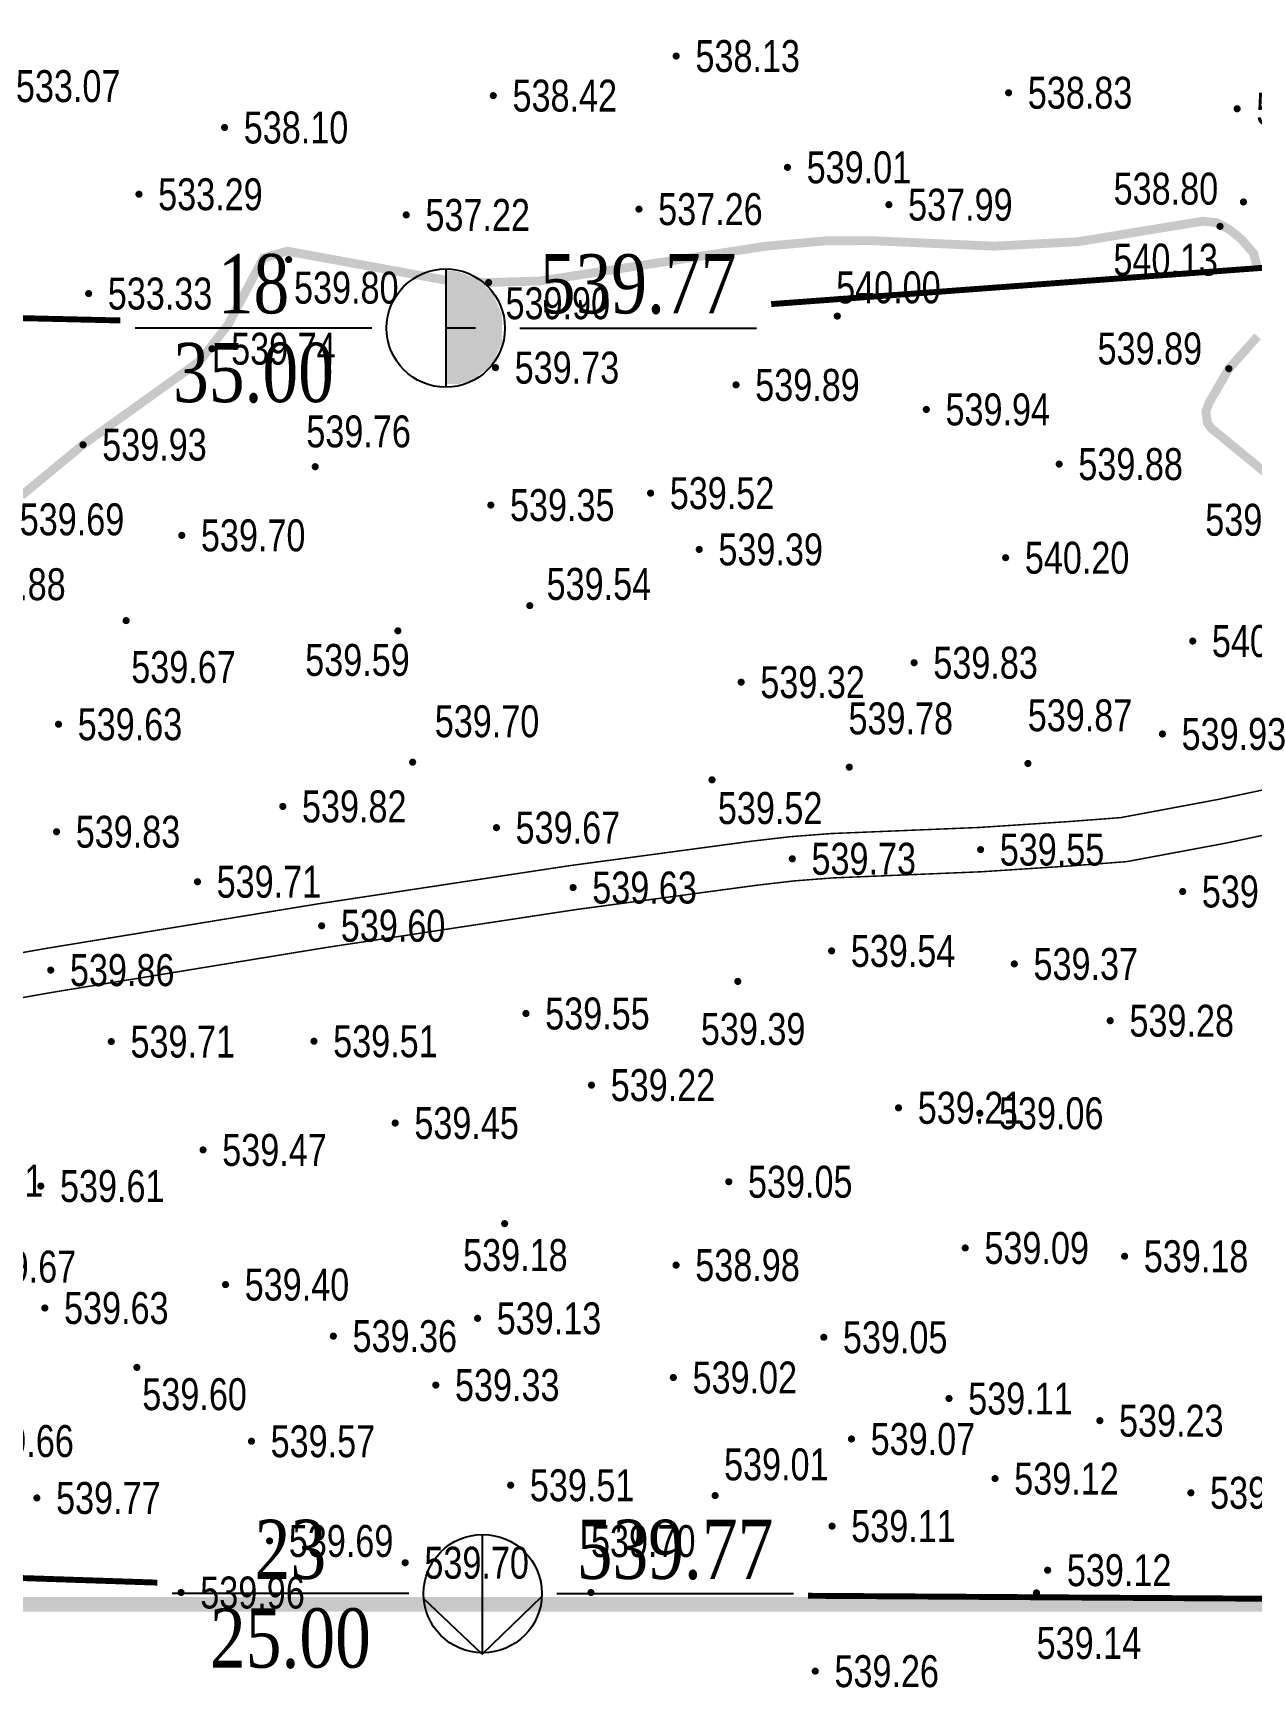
# Model space of a CAD drawing. Header units: millimetres. Extents: x 7408 to 22184, y -2085 to 5798.
# Drawn here: x 7679.1 to 7720.3, y -2024.2 to -1968.4 of the extents above; entities that cross this region are included whole.
import ezdxf
from ezdxf.enums import TextEntityAlignment as Align

# ---------------------------------------------------------------- set-up
doc = ezdxf.new("R2010")
doc.units = ezdxf.units.MM
for name, pattern in [('DASHDOT', [1, 0.5, -0.25, 0, -0.25]), ('PMX', [13, 10, -1, 0, -1, 0, -1]), ('X3', [5, 4, -1])]:
    doc.linetypes.add(name, pattern=pattern)
for name, color, linetype in [('DLSS', 4, 'Continuous'), ('GCD', 252, 'Continuous'), ('KTD', 7, 'Continuous'), ('挖方区', 5, 'Continuous'), ('用地范围', 1, 'Continuous'), ('道路-中心线', 12, 'DASHDOT')]:
    doc.layers.add(name, color=color, linetype=linetype)
doc.styles.add('DZNUM', font='TIMES.TTF')
doc.styles.add('HZ', font='jzfz_ena.shx', dxfattribs={"width": 0.7, "bigfont": 'jzfz_cna.shx'})
doc.styles.get("Standard").update_dxf_attribs({"font": 'SimSun.ttf', "width": 0.8})
doc.linetypes.add('陡坎线1', pattern='A,0.15,["|",Standard,S=0.2,R=0,X=0,Y=0],0.15', length=0.3)

# ---------------------------------------------------------------- blocks, each defined once
blk = doc.blocks.new('tl_ztk')
blk.add_line((0, 1.956), (0, -2.004))
blk.add_circle((0, 0), 2)
for points in [[(0.439, 1.901), (0.439, -1.894), (-0.003, 1.956), (-0.003, -1.894)], [(0.858, 1.742), (0.858, -1.77), (0.439, 1.901), (0.439, -1.894)], [(1.555, 1.233), (1.555, -1.274), (0.858, 1.742), (0.858, -1.77)], [(1.9, 0.461), (1.9, -0.476), (1.555, 1.233), (1.555, -1.274)]]:
    blk.add_solid(points)
blk = doc.blocks.new('tl_bgk')
for p, q in [((-0.02, 2), (-0.02, -2.046)), ((-0.02, -2.046), (-1.992, -0.174)), ((-0.02, -2.046), (1.998, -0.093))]:
    blk.add_line(p, q)
blk.add_circle((0, 0), 2)
blk = doc.blocks.new('GC200')
at = {"linetype": 'Continuous', "const_width": 0.2, "flags": 128}
blk.add_lwpolyline([(-0.1, 0, 1), (0.1, 0, 1)], format="xyb", close=True, dxfattribs=at)
blk = doc.blocks.new('122121')
at = {"layer": 'GCD', "color": 252, "linetype": 'Continuous', "lineweight": 5}
ref = blk.add_blockref('GC200', (7700.819, -1969.139, 269.065), dxfattribs=dict(at, xscale=0.6, yscale=0.6, zscale=0.6))
ref.add_attrib('height', '538.13', dxfattribs={"linetype": 'Continuous', "height": 1.08, "style": 'HZ', "width": 0.8}).set_placement((7701.468, -1969.139, 269.065), align=Align.MIDDLE_LEFT)
ref = blk.add_blockref('GC200', (7677.85, -1970.155, 266.536), dxfattribs=dict(at, xscale=0.6, yscale=0.6, zscale=0.6))
ref.add_attrib('height', '533.07', dxfattribs={"linetype": 'Continuous', "height": 1.08, "style": 'HZ', "width": 0.8}).set_placement((7678.499, -1970.155, 266.536), align=Align.MIDDLE_LEFT)
ref = blk.add_blockref('GC200', (7694.636, -1970.476, 269.211), dxfattribs=dict(at, xscale=0.6, yscale=0.6, zscale=0.6))
ref.add_attrib('height', '538.42', dxfattribs={"linetype": 'Continuous', "height": 1.08, "style": 'HZ', "width": 0.8}).set_placement((7695.285, -1970.476, 269.211), align=Align.MIDDLE_LEFT)
ref = blk.add_blockref('GC200', (7712.055, -1970.379, 269.413), dxfattribs=dict(at, xscale=0.6, yscale=0.6, zscale=0.6))
ref.add_attrib('height', '538.83', dxfattribs={"linetype": 'Continuous', "height": 1.08, "style": 'HZ', "width": 0.8}).set_placement((7712.703, -1970.379, 269.413), align=Align.MIDDLE_LEFT)
ref = blk.add_blockref('GC200', (7719.779, -1970.92, 269.399), dxfattribs=dict(at, xscale=0.6, yscale=0.6, zscale=0.6))
ref.add_attrib('height', '538.80', dxfattribs={"linetype": 'Continuous', "height": 1.08, "style": 'HZ', "width": 0.8}).set_placement((7720.427, -1970.92, 269.399), align=Align.MIDDLE_LEFT)
ref = blk.add_blockref('GC200', (7685.551, -1971.554, 269.048), dxfattribs=dict(at, xscale=0.6, yscale=0.6, zscale=0.6))
ref.add_attrib('height', '538.10', dxfattribs={"linetype": 'Continuous', "height": 1.08, "style": 'HZ', "width": 0.8}).set_placement((7686.2, -1971.554, 269.048), align=Align.MIDDLE_LEFT)
ref = blk.add_blockref('GC200', (7704.581, -1972.901, 269.506), dxfattribs=dict(at, xscale=0.6, yscale=0.6, zscale=0.6))
ref.add_attrib('height', '539.01', dxfattribs={"linetype": 'Continuous', "height": 1.08, "style": 'HZ', "width": 0.8}).set_placement((7705.229, -1972.901, 269.506), align=Align.MIDDLE_LEFT)
ref = blk.add_blockref('GC200', (7682.658, -1973.81, 266.646), dxfattribs=dict(at, xscale=0.6, yscale=0.6, zscale=0.6))
ref.add_attrib('height', '533.29', dxfattribs={"linetype": 'Continuous', "height": 1.08, "style": 'HZ', "width": 0.8}).set_placement((7683.306, -1973.81, 266.646), align=Align.MIDDLE_LEFT)
ref = blk.add_blockref('GC200', (7719.991, -1974.071, 269.401), dxfattribs=dict(at, xscale=0.6, yscale=0.6, zscale=0.6))
ref.add_attrib('height', '538.80', dxfattribs={"linetype": 'Continuous', "height": 1.08, "style": 'HZ', "width": 0.8}).set_placement((7715.605, -1973.62, 269.401), align=Align.MIDDLE_LEFT)
ref = blk.add_blockref('GC200', (7691.693, -1974.509, 268.61), dxfattribs=dict(at, xscale=0.6, yscale=0.6, zscale=0.6))
ref.add_attrib('height', '537.22', dxfattribs={"linetype": 'Continuous', "height": 1.08, "style": 'HZ', "width": 0.8}).set_placement((7692.341, -1974.509, 268.61), align=Align.MIDDLE_LEFT)
ref = blk.add_blockref('GC200', (7699.56, -1974.313, 268.628), dxfattribs=dict(at, xscale=0.6, yscale=0.6, zscale=0.6))
ref.add_attrib('height', '537.26', dxfattribs={"linetype": 'Continuous', "height": 1.08, "style": 'HZ', "width": 0.8}).set_placement((7700.208, -1974.313, 268.628), align=Align.MIDDLE_LEFT)
ref = blk.add_blockref('GC200', (7708.009, -1974.162, 268.995), dxfattribs=dict(at, xscale=0.6, yscale=0.6, zscale=0.6))
ref.add_attrib('height', '537.99', dxfattribs={"linetype": 'Continuous', "height": 1.08, "style": 'HZ', "width": 0.8}).set_placement((7708.657, -1974.162, 268.995), align=Align.MIDDLE_LEFT)
ref = blk.add_blockref('GC200', (7719.201, -1974.896, 270.066), dxfattribs=dict(at, xscale=0.6, yscale=0.6, zscale=0.6))
ref.add_attrib('height', '540.13', dxfattribs={"linetype": 'Continuous', "height": 1.08, "style": 'HZ', "width": 0.8}).set_placement((7715.597, -1976.021, 270.066), align=Align.MIDDLE_LEFT)
ref = blk.add_blockref('GC200', (7687.718, -1976.02, 269.902), dxfattribs=dict(at, xscale=0.6, yscale=0.6, zscale=0.6))
ref.add_attrib('height', '539.80', dxfattribs={"linetype": 'Continuous', "height": 1.08, "style": 'HZ', "width": 0.8}).set_placement((7687.9, -1976.967, 269.902), align=Align.MIDDLE_LEFT)
ref = blk.add_blockref('GC200', (7680.956, -1977.168, 266.663), dxfattribs=dict(at, xscale=0.6, yscale=0.6, zscale=0.6))
ref.add_attrib('height', '533.33', dxfattribs={"linetype": 'Continuous', "height": 1.08, "style": 'HZ', "width": 0.8}).set_placement((7681.604, -1977.168, 266.663), align=Align.MIDDLE_LEFT)
ref = blk.add_blockref('GC200', (7694.478, -1976.794, 269.952), dxfattribs=dict(at, xscale=0.6, yscale=0.6, zscale=0.6))
ref.add_attrib('height', '539.90', dxfattribs={"linetype": 'Continuous', "height": 1.08, "style": 'HZ', "width": 0.8}).set_placement((7695.049, -1977.494, 269.952), align=Align.MIDDLE_LEFT)
ref = blk.add_blockref('GC200', (7706.265, -1977.928, 270.002), dxfattribs=dict(at, xscale=0.6, yscale=0.6, zscale=0.6))
ref.add_attrib('height', '540.00', dxfattribs={"linetype": 'Continuous', "height": 1.08, "style": 'HZ', "width": 0.8}).set_placement((7706.225, -1976.958, 270.002), align=Align.MIDDLE_LEFT)
ref = blk.add_blockref('GC200', (7685.126, -1979.032, 269.868), dxfattribs=dict(at, xscale=0.6, yscale=0.6, zscale=0.6))
ref.add_attrib('height', '539.74', dxfattribs={"linetype": 'Continuous', "height": 1.08, "style": 'HZ', "width": 0.8}).set_placement((7685.774, -1979.032, 269.868), align=Align.MIDDLE_LEFT)
ref = blk.add_blockref('GC200', (7719.499, -1979.707, 269.946), dxfattribs=dict(at, xscale=0.6, yscale=0.6, zscale=0.6))
ref.add_attrib('height', '539.89', dxfattribs={"linetype": 'Continuous', "height": 1.08, "style": 'HZ', "width": 0.8}).set_placement((7715.062, -1979.024, 269.946), align=Align.MIDDLE_LEFT)
ref = blk.add_blockref('GC200', (7694.71, -1979.671, 269.863), dxfattribs=dict(at, xscale=0.6, yscale=0.6, zscale=0.6))
ref.add_attrib('height', '539.73', dxfattribs={"linetype": 'Continuous', "height": 1.08, "style": 'HZ', "width": 0.8}).set_placement((7695.358, -1979.671, 269.863), align=Align.MIDDLE_LEFT)
ref = blk.add_blockref('GC200', (7702.841, -1980.255, 269.944), dxfattribs=dict(at, xscale=0.6, yscale=0.6, zscale=0.6))
ref.add_attrib('height', '539.89', dxfattribs={"linetype": 'Continuous', "height": 1.08, "style": 'HZ', "width": 0.8}).set_placement((7703.489, -1980.255, 269.944), align=Align.MIDDLE_LEFT)
ref = blk.add_blockref('GC200', (7709.273, -1981.085, 269.972), dxfattribs=dict(at, xscale=0.6, yscale=0.6, zscale=0.6))
ref.add_attrib('height', '539.94', dxfattribs={"linetype": 'Continuous', "height": 1.08, "style": 'HZ', "width": 0.8}).set_placement((7709.921, -1981.085, 269.972), align=Align.MIDDLE_LEFT)
ref = blk.add_blockref('GC200', (7688.618, -1983.02, 269.878), dxfattribs=dict(at, xscale=0.6, yscale=0.6, zscale=0.6))
ref.add_attrib('height', '539.76', dxfattribs={"linetype": 'Continuous', "height": 1.08, "style": 'HZ', "width": 0.8}).set_placement((7688.316, -1981.827, 269.878), align=Align.MIDDLE_LEFT)
ref = blk.add_blockref('GC200', (7680.767, -1982.278, 269.965), dxfattribs=dict(at, xscale=0.6, yscale=0.6, zscale=0.6))
ref.add_attrib('height', '539.93', dxfattribs={"linetype": 'Continuous', "height": 1.08, "style": 'HZ', "width": 0.8}).set_placement((7681.416, -1982.278, 269.965), align=Align.MIDDLE_LEFT)
ref = blk.add_blockref('GC200', (7713.764, -1982.933, 269.94), dxfattribs=dict(at, xscale=0.6, yscale=0.6, zscale=0.6))
ref.add_attrib('height', '539.88', dxfattribs={"linetype": 'Continuous', "height": 1.08, "style": 'HZ', "width": 0.8}).set_placement((7714.412, -1982.933, 269.94), align=Align.MIDDLE_LEFT)
ref = blk.add_blockref('GC200', (7699.953, -1983.915, 269.76), dxfattribs=dict(at, xscale=0.6, yscale=0.6, zscale=0.6))
ref.add_attrib('height', '539.52', dxfattribs={"linetype": 'Continuous', "height": 1.08, "style": 'HZ', "width": 0.8}).set_placement((7700.601, -1983.915, 269.76), align=Align.MIDDLE_LEFT)
ref = blk.add_blockref('GC200', (7694.552, -1984.318, 269.675), dxfattribs=dict(at, xscale=0.6, yscale=0.6, zscale=0.6))
ref.add_attrib('height', '539.35', dxfattribs={"linetype": 'Continuous', "height": 1.08, "style": 'HZ', "width": 0.8}).set_placement((7695.2, -1984.318, 269.675), align=Align.MIDDLE_LEFT)
ref = blk.add_blockref('GC200', (7721.614, -1983.819, 269.842), dxfattribs=dict(at, xscale=0.6, yscale=0.6, zscale=0.6))
ref.add_attrib('height', '539.69', dxfattribs={"linetype": 'Continuous', "height": 1.08, "style": 'HZ', "width": 0.8}).set_placement((7718.702, -1984.814, 269.842), align=Align.MIDDLE_LEFT)
ref = blk.add_blockref('GC200', (7677.98, -1984.8, 269.846), dxfattribs=dict(at, xscale=0.6, yscale=0.6, zscale=0.6))
ref.add_attrib('height', '539.69', dxfattribs={"linetype": 'Continuous', "height": 1.08, "style": 'HZ', "width": 0.8}).set_placement((7678.628, -1984.8, 269.846), align=Align.MIDDLE_LEFT)
ref = blk.add_blockref('GC200', (7684.104, -1985.342, 269.851), dxfattribs=dict(at, xscale=0.6, yscale=0.6, zscale=0.6))
ref.add_attrib('height', '539.70', dxfattribs={"linetype": 'Continuous', "height": 1.08, "style": 'HZ', "width": 0.8}).set_placement((7684.752, -1985.342, 269.851), align=Align.MIDDLE_LEFT)
ref = blk.add_blockref('GC200', (7701.597, -1985.817, 269.693), dxfattribs=dict(at, xscale=0.6, yscale=0.6, zscale=0.6))
ref.add_attrib('height', '539.39', dxfattribs={"linetype": 'Continuous', "height": 1.08, "style": 'HZ', "width": 0.8}).set_placement((7702.245, -1985.817, 269.693), align=Align.MIDDLE_LEFT)
ref = blk.add_blockref('GC200', (7711.954, -1986.097, 270.099), dxfattribs=dict(at, xscale=0.6, yscale=0.6, zscale=0.6))
ref.add_attrib('height', '540.20', dxfattribs={"linetype": 'Continuous', "height": 1.08, "style": 'HZ', "width": 0.8}).set_placement((7712.603, -1986.097, 270.099), align=Align.MIDDLE_LEFT)
ref = blk.add_blockref('GC200', (7675.682, -1987.876, 269.94), dxfattribs=dict(at, xscale=0.6, yscale=0.6, zscale=0.6))
ref.add_attrib('height', '539.88', dxfattribs={"linetype": 'Continuous', "height": 1.08, "style": 'HZ', "width": 0.8}).set_placement((7676.648, -1986.994, 269.94), align=Align.MIDDLE_LEFT)
ref = blk.add_blockref('GC200', (7695.867, -1987.717, 269.767), dxfattribs=dict(at, xscale=0.6, yscale=0.6, zscale=0.6))
ref.add_attrib('height', '539.54', dxfattribs={"linetype": 'Continuous', "height": 1.08, "style": 'HZ', "width": 0.8}).set_placement((7696.437, -1986.983, 269.767), align=Align.MIDDLE_LEFT)
ref = blk.add_blockref('GC200', (7682.225, -1988.224, 269.835), dxfattribs=dict(at, xscale=0.6, yscale=0.6, zscale=0.6))
ref.add_attrib('height', '539.67', dxfattribs={"linetype": 'Continuous', "height": 1.08, "style": 'HZ', "width": 0.8}).set_placement((7682.398, -1989.794, 269.835), align=Align.MIDDLE_LEFT)
ref = blk.add_blockref('GC200', (7691.41, -1988.57, 269.795), dxfattribs=dict(at, xscale=0.6, yscale=0.6, zscale=0.6))
ref.add_attrib('height', '539.59', dxfattribs={"linetype": 'Continuous', "height": 1.08, "style": 'HZ', "width": 0.8}).set_placement((7688.277, -1989.552, 269.795), align=Align.MIDDLE_LEFT)
ref = blk.add_blockref('GC200', (7718.278, -1988.914, 270), dxfattribs=dict(at, xscale=0.6, yscale=0.6, zscale=0.6))
ref.add_attrib('height', '540.00', dxfattribs={"linetype": 'Continuous', "height": 1.08, "style": 'HZ', "width": 0.8}).set_placement((7718.926, -1988.914, 270), align=Align.MIDDLE_LEFT)
ref = blk.add_blockref('GC200', (7708.861, -1989.647, 269.916), dxfattribs=dict(at, xscale=0.6, yscale=0.6, zscale=0.6))
ref.add_attrib('height', '539.83', dxfattribs={"linetype": 'Continuous', "height": 1.08, "style": 'HZ', "width": 0.8}).set_placement((7709.51, -1989.647, 269.916), align=Align.MIDDLE_LEFT)
ref = blk.add_blockref('GC200', (7703.014, -1990.304, 269.661), dxfattribs=dict(at, xscale=0.6, yscale=0.6, zscale=0.6))
ref.add_attrib('height', '539.32', dxfattribs={"linetype": 'Continuous', "height": 1.08, "style": 'HZ', "width": 0.8}).set_placement((7703.662, -1990.304, 269.661), align=Align.MIDDLE_LEFT)
ref = blk.add_blockref('GC200', (7679.939, -1991.727, 269.815), dxfattribs=dict(at, xscale=0.6, yscale=0.6, zscale=0.6))
ref.add_attrib('height', '539.63', dxfattribs={"linetype": 'Continuous', "height": 1.08, "style": 'HZ', "width": 0.8}).set_placement((7680.587, -1991.727, 269.815), align=Align.MIDDLE_LEFT)
ref = blk.add_blockref('GC200', (7691.91, -1993.011, 269.851), dxfattribs=dict(at, xscale=0.6, yscale=0.6, zscale=0.6))
ref.add_attrib('height', '539.70', dxfattribs={"linetype": 'Continuous', "height": 1.08, "style": 'HZ', "width": 0.8}).set_placement((7692.657, -1991.626, 269.851), align=Align.MIDDLE_LEFT)
ref = blk.add_blockref('GC200', (7706.669, -1993.176, 269.887), dxfattribs=dict(at, xscale=0.6, yscale=0.6, zscale=0.6))
ref.add_attrib('height', '539.78', dxfattribs={"linetype": 'Continuous', "height": 1.08, "style": 'HZ', "width": 0.8}).set_placement((7706.642, -1991.53, 269.887), align=Align.MIDDLE_LEFT)
ref = blk.add_blockref('GC200', (7712.708, -1993.053, 269.935), dxfattribs=dict(at, xscale=0.6, yscale=0.6, zscale=0.6))
ref.add_attrib('height', '539.87', dxfattribs={"linetype": 'Continuous', "height": 1.08, "style": 'HZ', "width": 0.8}).set_placement((7712.702, -1991.424, 269.935), align=Align.MIDDLE_LEFT)
ref = blk.add_blockref('GC200', (7717.255, -1992.056, 269.966), dxfattribs=dict(at, xscale=0.6, yscale=0.6, zscale=0.6))
ref.add_attrib('height', '539.93', dxfattribs={"linetype": 'Continuous', "height": 1.08, "style": 'HZ', "width": 0.8}).set_placement((7717.903, -1992.056, 269.966), align=Align.MIDDLE_LEFT)
ref = blk.add_blockref('GC200', (7702.029, -1993.604, 269.759), dxfattribs=dict(at, xscale=0.6, yscale=0.6, zscale=0.6))
ref.add_attrib('height', '539.52', dxfattribs={"linetype": 'Continuous', "height": 1.08, "style": 'HZ', "width": 0.8}).set_placement((7702.227, -1994.56, 269.759), align=Align.MIDDLE_LEFT)
ref = blk.add_blockref('GC200', (7687.52, -1994.505, 269.911), dxfattribs=dict(at, xscale=0.6, yscale=0.6, zscale=0.6))
ref.add_attrib('height', '539.82', dxfattribs={"linetype": 'Continuous', "height": 1.08, "style": 'HZ', "width": 0.8}).set_placement((7688.168, -1994.505, 269.911), align=Align.MIDDLE_LEFT)
ref = blk.add_blockref('GC200', (7694.741, -1995.223, 269.834), dxfattribs=dict(at, xscale=0.6, yscale=0.6, zscale=0.6))
ref.add_attrib('height', '539.67', dxfattribs={"linetype": 'Continuous', "height": 1.08, "style": 'HZ', "width": 0.8}).set_placement((7695.389, -1995.223, 269.834), align=Align.MIDDLE_LEFT)
ref = blk.add_blockref('GC200', (7679.873, -1995.361, 269.917), dxfattribs=dict(at, xscale=0.6, yscale=0.6, zscale=0.6))
ref.add_attrib('height', '539.83', dxfattribs={"linetype": 'Continuous', "height": 1.08, "style": 'HZ', "width": 0.8}).set_placement((7680.521, -1995.361, 269.917), align=Align.MIDDLE_LEFT)
ref = blk.add_blockref('GC200', (7704.743, -1996.275, 269.863), dxfattribs=dict(at, xscale=0.6, yscale=0.6, zscale=0.6))
ref.add_attrib('height', '539.73', dxfattribs={"linetype": 'Continuous', "height": 1.08, "style": 'HZ', "width": 0.8}).set_placement((7705.391, -1996.275, 269.863), align=Align.MIDDLE_LEFT)
ref = blk.add_blockref('GC200', (7711.108, -1995.965, 269.774), dxfattribs=dict(at, xscale=0.6, yscale=0.6, zscale=0.6))
ref.add_attrib('height', '539.55', dxfattribs={"linetype": 'Continuous', "height": 1.08, "style": 'HZ', "width": 0.8}).set_placement((7711.756, -1995.965, 269.774), align=Align.MIDDLE_LEFT)
ref = blk.add_blockref('GC200', (7684.636, -1997.051, 269.855), dxfattribs=dict(at, xscale=0.6, yscale=0.6, zscale=0.6))
ref.add_attrib('height', '539.71', dxfattribs={"linetype": 'Continuous', "height": 1.08, "style": 'HZ', "width": 0.8}).set_placement((7685.284, -1997.051, 269.855), align=Align.MIDDLE_LEFT)
ref = blk.add_blockref('GC200', (7697.333, -1997.248, 269.817), dxfattribs=dict(at, xscale=0.6, yscale=0.6, zscale=0.6))
ref.add_attrib('height', '539.63', dxfattribs={"linetype": 'Continuous', "height": 1.08, "style": 'HZ', "width": 0.8}).set_placement((7697.981, -1997.248, 269.817), align=Align.MIDDLE_LEFT)
ref = blk.add_blockref('GC200', (7717.938, -1997.381, 269.732), dxfattribs=dict(at, xscale=0.6, yscale=0.6, zscale=0.6))
ref.add_attrib('height', '539.46', dxfattribs={"linetype": 'Continuous', "height": 1.08, "style": 'HZ', "width": 0.8}).set_placement((7718.586, -1997.381, 269.732), align=Align.MIDDLE_LEFT)
ref = blk.add_blockref('GC200', (7688.833, -1998.539, 269.8), dxfattribs=dict(at, xscale=0.6, yscale=0.6, zscale=0.6))
ref.add_attrib('height', '539.60', dxfattribs={"linetype": 'Continuous', "height": 1.08, "style": 'HZ', "width": 0.8}).set_placement((7689.482, -1998.539, 269.8), align=Align.MIDDLE_LEFT)
ref = blk.add_blockref('GC200', (7706.072, -1999.389, 269.768), dxfattribs=dict(at, xscale=0.6, yscale=0.6, zscale=0.6))
ref.add_attrib('height', '539.54', dxfattribs={"linetype": 'Continuous', "height": 1.08, "style": 'HZ', "width": 0.8}).set_placement((7706.72, -1999.389, 269.768), align=Align.MIDDLE_LEFT)
ref = blk.add_blockref('GC200', (7679.676, -2000.039, 269.932), dxfattribs=dict(at, xscale=0.6, yscale=0.6, zscale=0.6))
ref.add_attrib('height', '539.86', dxfattribs={"linetype": 'Continuous', "height": 1.08, "style": 'HZ', "width": 0.8}).set_placement((7680.324, -2000.039, 269.932), align=Align.MIDDLE_LEFT)
ref = blk.add_blockref('GC200', (7712.248, -1999.83, 269.687), dxfattribs=dict(at, xscale=0.6, yscale=0.6, zscale=0.6))
ref.add_attrib('height', '539.37', dxfattribs={"linetype": 'Continuous', "height": 1.08, "style": 'HZ', "width": 0.8}).set_placement((7712.896, -1999.83, 269.687), align=Align.MIDDLE_LEFT)
ref = blk.add_blockref('GC200', (7702.9, -2000.421, 269.692), dxfattribs=dict(at, xscale=0.6, yscale=0.6, zscale=0.6))
ref.add_attrib('height', '539.39', dxfattribs={"linetype": 'Continuous', "height": 1.08, "style": 'HZ', "width": 0.8}).set_placement((7701.653, -2002.028, 269.692), align=Align.MIDDLE_LEFT)
ref = blk.add_blockref('GC200', (7695.74, -2001.505, 269.774), dxfattribs=dict(at, xscale=0.6, yscale=0.6, zscale=0.6))
ref.add_attrib('height', '539.55', dxfattribs={"linetype": 'Continuous', "height": 1.08, "style": 'HZ', "width": 0.8}).set_placement((7696.389, -2001.505, 269.774), align=Align.MIDDLE_LEFT)
ref = blk.add_blockref('GC200', (7715.491, -2001.748, 269.639), dxfattribs=dict(at, xscale=0.6, yscale=0.6, zscale=0.6))
ref.add_attrib('height', '539.28', dxfattribs={"linetype": 'Continuous', "height": 1.08, "style": 'HZ', "width": 0.8}).set_placement((7716.139, -2001.748, 269.639), align=Align.MIDDLE_LEFT)
ref = blk.add_blockref('GC200', (7681.723, -2002.455, 269.853), dxfattribs=dict(at, xscale=0.6, yscale=0.6, zscale=0.6))
ref.add_attrib('height', '539.71', dxfattribs={"linetype": 'Continuous', "height": 1.08, "style": 'HZ', "width": 0.8}).set_placement((7682.371, -2002.455, 269.853), align=Align.MIDDLE_LEFT)
ref = blk.add_blockref('GC200', (7688.574, -2002.443, 269.752), dxfattribs=dict(at, xscale=0.6, yscale=0.6, zscale=0.6))
ref.add_attrib('height', '539.51', dxfattribs={"linetype": 'Continuous', "height": 1.08, "style": 'HZ', "width": 0.8}).set_placement((7689.222, -2002.443, 269.752), align=Align.MIDDLE_LEFT)
ref = blk.add_blockref('GC200', (7697.956, -2003.926, 269.609), dxfattribs=dict(at, xscale=0.6, yscale=0.6, zscale=0.6))
ref.add_attrib('height', '539.22', dxfattribs={"linetype": 'Continuous', "height": 1.08, "style": 'HZ', "width": 0.8}).set_placement((7698.604, -2003.926, 269.609), align=Align.MIDDLE_LEFT)
ref = blk.add_blockref('GC200', (7708.334, -2004.693, 269.606), dxfattribs=dict(at, xscale=0.6, yscale=0.6, zscale=0.6))
ref.add_attrib('height', '539.21', dxfattribs={"linetype": 'Continuous', "height": 1.08, "style": 'HZ', "width": 0.8}).set_placement((7708.983, -2004.693, 269.606), align=Align.MIDDLE_LEFT)
ref = blk.add_blockref('GC200', (7691.319, -2005.208, 269.723), dxfattribs=dict(at, xscale=0.6, yscale=0.6, zscale=0.6))
ref.add_attrib('height', '539.45', dxfattribs={"linetype": 'Continuous', "height": 1.08, "style": 'HZ', "width": 0.8}).set_placement((7691.967, -2005.208, 269.723), align=Align.MIDDLE_LEFT)
ref = blk.add_blockref('GC200', (7711.08, -2004.878, 269.531), dxfattribs=dict(at, xscale=0.6, yscale=0.6, zscale=0.6))
ref.add_attrib('height', '539.06', dxfattribs={"linetype": 'Continuous', "height": 1.08, "style": 'HZ', "width": 0.8}).set_placement((7711.728, -2004.878, 269.531), align=Align.MIDDLE_LEFT)
ref = blk.add_blockref('GC200', (7684.825, -2006.117, 269.733), dxfattribs=dict(at, xscale=0.6, yscale=0.6, zscale=0.6))
ref.add_attrib('height', '539.47', dxfattribs={"linetype": 'Continuous', "height": 1.08, "style": 'HZ', "width": 0.8}).set_placement((7685.473, -2006.117, 269.733), align=Align.MIDDLE_LEFT)
ref = blk.add_blockref('GC200', (7675.245, -2007.158, 269.854), dxfattribs=dict(at, xscale=0.6, yscale=0.6, zscale=0.6))
ref.add_attrib('height', '539.71', dxfattribs={"linetype": 'Continuous', "height": 1.08, "style": 'HZ', "width": 0.8}).set_placement((7675.893, -2007.158, 269.854), align=Align.MIDDLE_LEFT)
ref = blk.add_blockref('GC200', (7679.341, -2007.339, 269.805), dxfattribs=dict(at, xscale=0.6, yscale=0.6, zscale=0.6))
ref.add_attrib('height', '539.61', dxfattribs={"linetype": 'Continuous', "height": 1.08, "style": 'HZ', "width": 0.8}).set_placement((7679.989, -2007.339, 269.805), align=Align.MIDDLE_LEFT)
ref = blk.add_blockref('GC200', (7702.596, -2007.193, 269.522), dxfattribs=dict(at, xscale=0.6, yscale=0.6, zscale=0.6))
ref.add_attrib('height', '539.05', dxfattribs={"linetype": 'Continuous', "height": 1.08, "style": 'HZ', "width": 0.8}).set_placement((7703.244, -2007.193, 269.522), align=Align.MIDDLE_LEFT)
ref = blk.add_blockref('GC200', (7695.019, -2008.609, 269.592), dxfattribs=dict(at, xscale=0.6, yscale=0.6, zscale=0.6))
ref.add_attrib('height', '539.18', dxfattribs={"linetype": 'Continuous', "height": 1.08, "style": 'HZ', "width": 0.8}).set_placement((7693.615, -2009.671, 269.592), align=Align.MIDDLE_LEFT)
ref = blk.add_blockref('GC200', (7710.589, -2009.431, 269.543), dxfattribs=dict(at, xscale=0.6, yscale=0.6, zscale=0.6))
ref.add_attrib('height', '539.09', dxfattribs={"linetype": 'Continuous', "height": 1.08, "style": 'HZ', "width": 0.8}).set_placement((7711.237, -2009.431, 269.543), align=Align.MIDDLE_LEFT)
ref = blk.add_blockref('GC200', (7715.975, -2009.711, 269.592), dxfattribs=dict(at, xscale=0.6, yscale=0.6, zscale=0.6))
ref.add_attrib('height', '539.18', dxfattribs={"linetype": 'Continuous', "height": 1.08, "style": 'HZ', "width": 0.8}).set_placement((7716.624, -2009.711, 269.592), align=Align.MIDDLE_LEFT)
ref = blk.add_blockref('GC200', (7676.355, -2010.062, 269.834), dxfattribs=dict(at, xscale=0.6, yscale=0.6, zscale=0.6))
ref.add_attrib('height', '539.67', dxfattribs={"linetype": 'Continuous', "height": 1.08, "style": 'HZ', "width": 0.8}).set_placement((7677.003, -2010.062, 269.834), align=Align.MIDDLE_LEFT)
ref = blk.add_blockref('GC200', (7700.815, -2010.012, 269.49), dxfattribs=dict(at, xscale=0.6, yscale=0.6, zscale=0.6))
ref.add_attrib('height', '538.98', dxfattribs={"linetype": 'Continuous', "height": 1.08, "style": 'HZ', "width": 0.8}).set_placement((7701.463, -2010.012, 269.49), align=Align.MIDDLE_LEFT)
ref = blk.add_blockref('GC200', (7685.584, -2010.67, 269.699), dxfattribs=dict(at, xscale=0.6, yscale=0.6, zscale=0.6))
ref.add_attrib('height', '539.40', dxfattribs={"linetype": 'Continuous', "height": 1.08, "style": 'HZ', "width": 0.8}).set_placement((7686.232, -2010.67, 269.699), align=Align.MIDDLE_LEFT)
ref = blk.add_blockref('GC200', (7679.477, -2011.461, 269.815), dxfattribs=dict(at, xscale=0.6, yscale=0.6, zscale=0.6))
ref.add_attrib('height', '539.63', dxfattribs={"linetype": 'Continuous', "height": 1.08, "style": 'HZ', "width": 0.8}).set_placement((7680.126, -2011.461, 269.815), align=Align.MIDDLE_LEFT)
ref = blk.add_blockref('GC200', (7694.103, -2011.811, 269.563), dxfattribs=dict(at, xscale=0.6, yscale=0.6, zscale=0.6))
ref.add_attrib('height', '539.13', dxfattribs={"linetype": 'Continuous', "height": 1.08, "style": 'HZ', "width": 0.8}).set_placement((7694.751, -2011.811, 269.563), align=Align.MIDDLE_LEFT)
ref = blk.add_blockref('GC200', (7689.229, -2012.412, 269.682), dxfattribs=dict(at, xscale=0.6, yscale=0.6, zscale=0.6))
ref.add_attrib('height', '539.36', dxfattribs={"linetype": 'Continuous', "height": 1.08, "style": 'HZ', "width": 0.8}).set_placement((7689.877, -2012.412, 269.682), align=Align.MIDDLE_LEFT)
ref = blk.add_blockref('GC200', (7705.806, -2012.451, 269.526), dxfattribs=dict(at, xscale=0.6, yscale=0.6, zscale=0.6))
ref.add_attrib('height', '539.05', dxfattribs={"linetype": 'Continuous', "height": 1.08, "style": 'HZ', "width": 0.8}).set_placement((7706.454, -2012.451, 269.526), align=Align.MIDDLE_LEFT)
ref = blk.add_blockref('GC200', (7682.589, -2013.468, 269.8), dxfattribs=dict(at, xscale=0.6, yscale=0.6, zscale=0.6))
ref.add_attrib('height', '539.60', dxfattribs={"linetype": 'Continuous', "height": 1.08, "style": 'HZ', "width": 0.8}).set_placement((7682.771, -2014.374, 269.8), align=Align.MIDDLE_LEFT)
ref = blk.add_blockref('GC200', (7692.691, -2014.067, 269.664), dxfattribs=dict(at, xscale=0.6, yscale=0.6, zscale=0.6))
ref.add_attrib('height', '539.33', dxfattribs={"linetype": 'Continuous', "height": 1.08, "style": 'HZ', "width": 0.8}).set_placement((7693.34, -2014.067, 269.664), align=Align.MIDDLE_LEFT)
ref = blk.add_blockref('GC200', (7700.722, -2013.811, 269.509), dxfattribs=dict(at, xscale=0.6, yscale=0.6, zscale=0.6))
ref.add_attrib('height', '539.02', dxfattribs={"linetype": 'Continuous', "height": 1.08, "style": 'HZ', "width": 0.8}).set_placement((7701.37, -2013.811, 269.509), align=Align.MIDDLE_LEFT)
ref = blk.add_blockref('GC200', (7710.04, -2014.521, 269.557), dxfattribs=dict(at, xscale=0.6, yscale=0.6, zscale=0.6))
ref.add_attrib('height', '539.11', dxfattribs={"linetype": 'Continuous', "height": 1.08, "style": 'HZ', "width": 0.8}).set_placement((7710.688, -2014.521, 269.557), align=Align.MIDDLE_LEFT)
ref = blk.add_blockref('GC200', (7715.139, -2015.27, 269.615), dxfattribs=dict(at, xscale=0.6, yscale=0.6, zscale=0.6))
ref.add_attrib('height', '539.23', dxfattribs={"linetype": 'Continuous', "height": 1.08, "style": 'HZ', "width": 0.8}).set_placement((7715.787, -2015.27, 269.615), align=Align.MIDDLE_LEFT)
ref = blk.add_blockref('GC200', (7706.744, -2015.889, 269.536), dxfattribs=dict(at, xscale=0.6, yscale=0.6, zscale=0.6))
ref.add_attrib('height', '539.07', dxfattribs={"linetype": 'Continuous', "height": 1.08, "style": 'HZ', "width": 0.8}).set_placement((7707.392, -2015.889, 269.536), align=Align.MIDDLE_LEFT)
ref = blk.add_blockref('GC200', (7676.275, -2015.959, 269.829), dxfattribs=dict(at, xscale=0.6, yscale=0.6, zscale=0.6))
ref.add_attrib('height', '539.66', dxfattribs={"linetype": 'Continuous', "height": 1.08, "style": 'HZ', "width": 0.8}).set_placement((7676.923, -2015.959, 269.829), align=Align.MIDDLE_LEFT)
ref = blk.add_blockref('GC200', (7686.461, -2015.966, 269.783), dxfattribs=dict(at, xscale=0.6, yscale=0.6, zscale=0.6))
ref.add_attrib('height', '539.57', dxfattribs={"linetype": 'Continuous', "height": 1.08, "style": 'HZ', "width": 0.8}).set_placement((7687.109, -2015.966, 269.783), align=Align.MIDDLE_LEFT)
ref = blk.add_blockref('GC200', (7702.133, -2017.802, 269.507), dxfattribs=dict(at, xscale=0.6, yscale=0.6, zscale=0.6))
ref.add_attrib('height', '539.01', dxfattribs={"linetype": 'Continuous', "height": 1.08, "style": 'HZ', "width": 0.8}).set_placement((7702.435, -2016.747, 269.507), align=Align.MIDDLE_LEFT)
ref = blk.add_blockref('GC200', (7695.223, -2017.453, 269.753), dxfattribs=dict(at, xscale=0.6, yscale=0.6, zscale=0.6))
ref.add_attrib('height', '539.51', dxfattribs={"linetype": 'Continuous', "height": 1.08, "style": 'HZ', "width": 0.8}).set_placement((7695.871, -2017.453, 269.753), align=Align.MIDDLE_LEFT)
ref = blk.add_blockref('GC200', (7711.596, -2017.228, 269.558), dxfattribs=dict(at, xscale=0.6, yscale=0.6, zscale=0.6))
ref.add_attrib('height', '539.12', dxfattribs={"linetype": 'Continuous', "height": 1.08, "style": 'HZ', "width": 0.8}).set_placement((7712.244, -2017.228, 269.558), align=Align.MIDDLE_LEFT)
ref = blk.add_blockref('GC200', (7679.208, -2017.882, 269.885), dxfattribs=dict(at, xscale=0.6, yscale=0.6, zscale=0.6))
ref.add_attrib('height', '539.77', dxfattribs={"linetype": 'Continuous', "height": 1.08, "style": 'HZ', "width": 0.8}).set_placement((7679.856, -2017.882, 269.885), align=Align.MIDDLE_LEFT)
ref = blk.add_blockref('GC200', (7718.216, -2017.708, 269.541), dxfattribs=dict(at, xscale=0.6, yscale=0.6, zscale=0.6))
ref.add_attrib('height', '539.08', dxfattribs={"linetype": 'Continuous', "height": 1.08, "style": 'HZ', "width": 0.8}).set_placement((7718.864, -2017.708, 269.541), align=Align.MIDDLE_LEFT)
ref = blk.add_blockref('GC200', (7706.086, -2018.835, 269.555), dxfattribs=dict(at, xscale=0.6, yscale=0.6, zscale=0.6))
ref.add_attrib('height', '539.11', dxfattribs={"linetype": 'Continuous', "height": 1.08, "style": 'HZ', "width": 0.8}).set_placement((7706.734, -2018.835, 269.555), align=Align.MIDDLE_LEFT)
ref = blk.add_blockref('GC200', (7687.075, -2019.336, 269.846), dxfattribs=dict(at, xscale=0.6, yscale=0.6, zscale=0.6))
ref.add_attrib('height', '539.69', dxfattribs={"linetype": 'Continuous', "height": 1.08, "style": 'HZ', "width": 0.8}).set_placement((7687.724, -2019.336, 269.846), align=Align.MIDDLE_LEFT)
ref = blk.add_blockref('GC200', (7697.936, -2021.081, 269.849), dxfattribs=dict(at, xscale=0.6, yscale=0.6, zscale=0.6))
ref.add_attrib('height', '539.70', dxfattribs={"linetype": 'Continuous', "height": 1.08, "style": 'HZ', "width": 0.8}).set_placement((7697.938, -2019.341, 269.849), align=Align.MIDDLE_LEFT)
ref = blk.add_blockref('GC200', (7691.658, -2020.072, 269.848), dxfattribs=dict(at, xscale=0.6, yscale=0.6, zscale=0.6))
ref.add_attrib('height', '539.70', dxfattribs={"linetype": 'Continuous', "height": 1.08, "style": 'HZ', "width": 0.8}).set_placement((7692.306, -2020.072, 269.848), align=Align.MIDDLE_LEFT)
ref = blk.add_blockref('GC200', (7713.374, -2020.324, 269.561), dxfattribs=dict(at, xscale=0.6, yscale=0.6, zscale=0.6))
ref.add_attrib('height', '539.12', dxfattribs={"linetype": 'Continuous', "height": 1.08, "style": 'HZ', "width": 0.8}).set_placement((7714.023, -2020.324, 269.561), align=Align.MIDDLE_LEFT)
ref = blk.add_blockref('GC200', (7684.082, -2021.079, 269.98), dxfattribs=dict(at, xscale=0.6, yscale=0.6, zscale=0.6))
ref.add_attrib('height', '539.96', dxfattribs={"linetype": 'Continuous', "height": 1.08, "style": 'HZ', "width": 0.8}).set_placement((7684.73, -2021.079, 269.98), align=Align.MIDDLE_LEFT)
ref = blk.add_blockref('GC200', (7712.997, -2021.09, 269.57), dxfattribs=dict(at, xscale=0.6, yscale=0.6, zscale=0.6))
ref.add_attrib('height', '539.14', dxfattribs={"linetype": 'Continuous', "height": 1.08, "style": 'HZ', "width": 0.8}).set_placement((7713.002, -2022.784, 269.57), align=Align.MIDDLE_LEFT)
ref = blk.add_blockref('GC200', (7705.519, -2023.738, 269.629), dxfattribs=dict(at, xscale=0.6, yscale=0.6, zscale=0.6))
ref.add_attrib('height', '539.26', dxfattribs={"linetype": 'Continuous', "height": 1.08, "style": 'HZ', "width": 0.8}).set_placement((7706.167, -2023.738, 269.629), align=Align.MIDDLE_LEFT)

msp = doc.modelspace()

# ---------------------------------------------------------------- linework, layer by layer
at = {"linetype": 'Continuous'}
msp.add_line((7694.032, -1978.336, -268.012), (7693.032, -1978.336, -268.012), dxfattribs=at)
at = {"layer": 'DLSS', "linetype": 'X3', "const_width": 0.05, "elevation": -268.012, "flags": 128}
msp.add_lwpolyline([(7741.582, -1990.424), (7741.381, -1990.569), (7739.566, -1990.551), (7738.783, -1990.584), (7736.703, -1990.762), (7734.715, -1990.977), (7733.112, -1991.256), (7730.54, -1991.767), (7725.872, -1992.84), (7719.121, -1994.272), (7715.845, -1994.883), (7714.073, -1995.018), (7711.067, -1995.216), (7706.035, -1995.423), (7704.671, -1995.529), (7703.377, -1995.679), (7697.227, -1996.506), (7688.717, -1997.798), (7679.551, -1999.3), (7671.555, -2000.703), (7664.236, -2001.908), (7659.19, -2002.862), (7656.906, -2003.321), (7650.318, -2004.934), (7649.167, -2005.132), (7648.007, -2005.303), (7642.223, -2005.935), (7640.447, -2006.172), (7639.157, -2006.369), (7632.691, -2007.561), (7625.942, -2008.585), (7619.601, -2009.535), (7617.092, -2009.747), (7611.405, -2010.134), (7610.004, -2010.163), (7608.278, -2010.213), (7598.629, -2010.011), (7596.935, -2009.918), (7596.061, -2009.797), (7592.358, -2009.046), (7589.022, -2008.544), (7587.934, -2008.446), (7586.907, -2008.418), (7583.31, -2008.469), (7582.173, -2008.412), (7581.41, -2008.341), (7579.917, -2008.097), (7578.673, -2007.752), (7578.256, -2007.553), (7577.965, -2007.214), (7577.898, -2007.007), (7577.853, -2006.674), (7577.804, -2005.727), (7578.06, -2004.876), (7578.346, -2004.084), (7582.205, -1995.722), (7582.692, -1994.793), (7583.156, -1994.14), (7585.644, -1991.445), (7586.194, -1990.901), (7586.672, -1990.429), (7587.58, -1989.662), (7588.24, -1989.088), (7593.498, -1985.196), (7596.716, -1982.774), (7598.473, -1981.277), (7603.217, -1977.007), (7605.231, -1975.121), (7607.631, -1972.512), (7608.374, -1971.683), (7609.207, -1970.445), (7609.78, -1969.437), (7610.085, -1968.885), (7610.415, -1967.916), (7610.616, -1966.962), (7610.758, -1965.97), (7610.547, -1960.615), (7610.474, -1958.98), (7610.223, -1955.584), (7610.265, -1954.694), (7610.388, -1953.639), (7610.584, -1952.506), (7610.941, -1951.281), (7611.253, -1950.423), (7611.868, -1949.224), (7612.264, -1948.635), (7613.243, -1947.366), (7613.768, -1946.739), (7614.155, -1946.372), (7614.93, -1945.682), (7616.021, -1944.767), (7616.643, -1944.286), (7618.998, -1942.909), (7620.891, -1941.661), (7622.326, -1940.766), (7623.36, -1939.824), (7623.729, -1939.396), (7624.096, -1938.862), (7624.79, -1937.65), (7625.044, -1937.122), (7625.202, -1936.607), (7625.327, -1935.354), (7625.369, -1931.648), (7625.414, -1929.941), (7625.51, -1927.936), (7625.639, -1926.147), (7626.087, -1921.577), (7626.523, -1917.781), (7626.732, -1915.846), (7626.844, -1913.34), (7626.888, -1910.811), (7626.896, -1908.483), (7626.988, -1904.175), (7627.011, -1902.7), (7626.916, -1900.758), (7626.867, -1900)], dxfattribs=at)
at = {"layer": 'DLSS', "linetype": 'Continuous', "const_width": 0.05, "elevation": -268.012, "flags": 128}
msp.add_lwpolyline([(7726.196, -1994.305), (7719.415, -1995.743), (7716.04, -1996.372), (7714.179, -1996.514), (7711.148, -1996.713), (7706.124, -1996.921), (7704.815, -1997.022), (7703.563, -1997.167), (7697.439, -1997.991), (7688.95, -1999.28), (7679.801, -2000.778), (7671.806, -2002.181)], dxfattribs=at)
at = {"layer": 'KTD'}
for p, q in [((7690.53, -1978.335), (7682.53, -1978.335)), ((7695.53, -1978.335), (7703.53, -1978.335)), ((7691.778, -2021.117), (7683.778, -2021.117)), ((7696.778, -2021.117), (7704.778, -2021.117))]:
    msp.add_line(p, q, dxfattribs=at)
at = {"layer": 'KTD', "linetype": 'PMX', "ltscale": 0.025, "const_width": 0.2}
for points in [[(7704.03, -1977.524), (7732.58, -1975.417)], [(7646.17, -1977.238), (7682.03, -1978.077)], [(7654.063, -2019.757), (7683.278, -2020.745)], [(7705.278, -2021.189), (7734.343, -2021.378)]]:
    msp.add_lwpolyline(points, dxfattribs=at)
at = {"layer": '挖方区', "color": 150, "linetype": '陡坎线1', "ltscale": 5, "const_width": 0.3, "elevation": 1.646}
for points in [[(7678.684, -1984), (7680.767, -1982.278), (7684.704, -1979.458), (7685.673, -1978.214), (7686.867, -1975.964), (7687.67, -1975.734), (7693.114, -1976.731), (7694.478, -1976.794), (7696.208, -1976.743), (7703.857, -1975.566), (7705.853, -1975.388), (7707.405, -1975.379), (7711.573, -1975.565), (7713.239, -1975.476), (7714.4, -1975.415), (7718.612, -1974.723), (7719.088, -1974.77), (7719.514, -1974.998), (7719.924, -1975.333), (7720.338, -1975.808), (7720.474, -1976.334)], [(7720.471, -1978.616), (7719.499, -1979.707), (7718.829, -1980.864), (7718.722, -1981.159), (7718.779, -1981.547), (7718.9, -1981.717), (7721.166, -1983.575)]]:
    msp.add_lwpolyline(points, dxfattribs=at)
at = {"layer": '用地范围', "const_width": 0.5}
msp.add_lwpolyline([(7532.471, -2004.632), (7546.573, -2009.737), (7560.969, -2013.943), (7575.601, -2017.231), (7590.412, -2019.589), (7605.343, -2021.008), (7620.333, -2021.482), (7745.362, -2021.482), (7745.362, -1809.247)], dxfattribs=at)

# ---------------------------------------------------------------- block references
at = {"layer": 'KTD'}
for name, p in [('tl_ztk', (7693.03, -1978.335)), ('tl_bgk', (7694.278, -2021.117))]:
    msp.add_blockref(name, p, dxfattribs=at)
at = {"layer": '道路-中心线', "linetype": 'Continuous'}
msp.add_blockref('122121', (0, 0), dxfattribs=at)

# ---------------------------------------------------------------- texts
at = {"layer": 'KTD', "style": 'DZNUM', "width": 0.8}
for s, p in [('18', (7686.53, -1976.835)), ('539.77', (7699.53, -1976.835)), ('35.00', (7686.53, -1979.835)), ('23', (7687.778, -2019.617)), ('539.77', (7700.778, -2019.617)), ('25.00', (7687.778, -2022.617))]:
    msp.add_text(s, height=2, dxfattribs=at).set_placement(p, align=Align.MIDDLE_CENTER)

doc.saveas('drawing.dxf')
